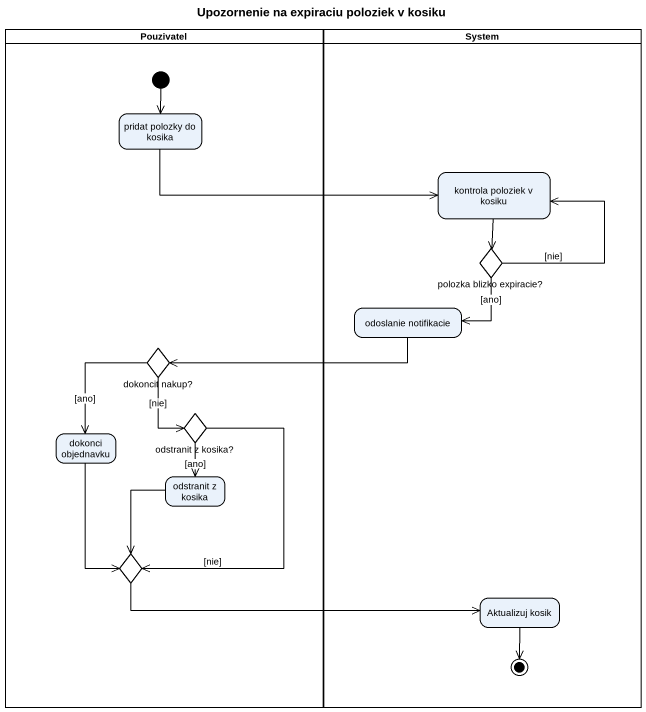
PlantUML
@startuml
title Upozornenie na expiraciu poloziek v kosiku
hide empty description
state Pouzivatel <<partition>> {
  state "pridat polozky do kosika" as pridat_polozky_do_kosika
  state "dokoncit nakup?" as dokoncit_nakup <<choice>>
  state "odstranit z kosika?" as odstranit_z_kosika <<choice>>
  state "dokonci objednavku" as dokonci_objednavku
  state "odstranit z kosika" as odstranit_z_kosika_2
  state choice1 <<choice>>
  [*] --> pridat_polozky_do_kosika
}
state System <<partition>> {
  state "kontrola poloziek v kosiku" as kontrola_poloziek_v_kosiku
  state "polozka blizko expiracie?" as polozka_blizko_expiracie <<choice>>
  state "odoslanie notifikacie" as odoslanie_notifikacie
  state "Aktualizuj kosik" as Aktualizuj_kosik
  Aktualizuj_kosik --> [*]
}
pridat_polozky_do_kosika -right-> kontrola_poloziek_v_kosiku
kontrola_poloziek_v_kosiku --> polozka_blizko_expiracie
polozka_blizko_expiracie -up-> kontrola_poloziek_v_kosiku : [nie]
polozka_blizko_expiracie --> odoslanie_notifikacie : [ano]
odoslanie_notifikacie -left-> dokoncit_nakup
dokoncit_nakup --> odstranit_z_kosika : [nie]
dokoncit_nakup --> dokonci_objednavku : [ano]
odstranit_z_kosika --> odstranit_z_kosika_2 : [ano]
odstranit_z_kosika --> choice1 : [nie]
dokonci_objednavku --> choice1
odstranit_z_kosika_2 --> choice1
choice1 -right-> Aktualizuj_kosik
@enduml
